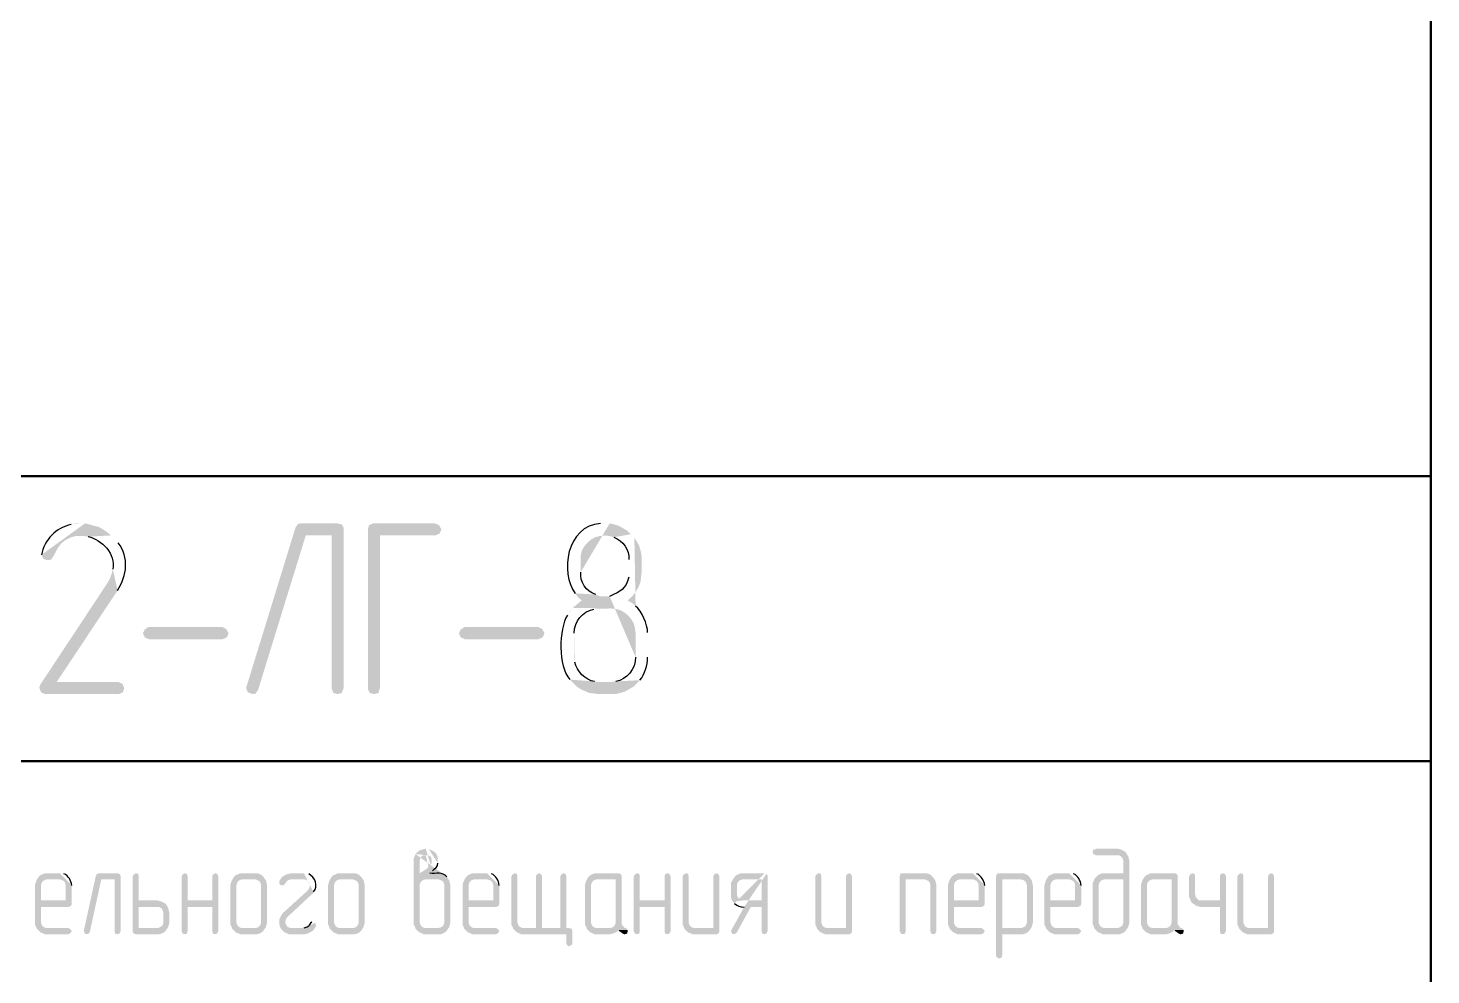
# Model space of a CAD drawing. Header units: millimetres. Extents: x -211 to 10565, y -2293 to 2244.
# Drawn here: x 4830.58 to 4879.81, y -330.02 to -296.81 of the extents above; entities that cross this region are included whole.
import ezdxf

# ---------------------------------------------------------------- set-up
doc = ezdxf.new("R2010")
doc.units = ezdxf.units.MM
doc.layers.add('PDF _Геометрия', color=7, linetype='Continuous')
doc.layers.add('PDF _Сплошная заливка', color=7, linetype='Continuous')

msp = doc.modelspace()

# ---------------------------------------------------------------- hatches: boundary and pattern name
at = {"layer": 'PDF _Сплошная заливка', "transparency": 33554559}
h = msp.add_hatch(color=256, dxfattribs=at)
h.paths.add_polyline_path([(4832.414, -314.18), (4832.266, -314.18), (4832.096, -314.222)], flags=0)
h.paths.add_polyline_path([(4831.059, -315.28), (4831.123, -315.428), (4831.271, -315.471), (4831.398, -315.449), (4831.462, -315.344), (4831.483, -315.322), (4831.567, -315.153), (4831.652, -315.005), (4831.758, -314.878), (4831.885, -314.772), (4832.096, -314.666), (4832.266, -314.624), (4832.435, -314.624), (4833.493, -314.603), (4833.366, -314.497), (4833.218, -314.391), (4833.07, -314.307), (4832.9, -314.264), (4832.752, -314.222), (4832.583, -314.18)], flags=0)
for points in [[(4841.449, -314.18), (4840.158, -314.18), (4840.053, -314.201), (4839.968, -314.328), (4838.254, -319.893), (4838.233, -319.957), (4838.296, -320.105), (4838.466, -320.168), (4838.571, -320.147), (4838.656, -320.02), (4840.328, -314.603), (4841.238, -314.603), (4841.661, -314.391), (4841.661, -314.349), (4841.597, -314.222)], [(4841.661, -314.391), (4841.238, -314.603), (4841.238, -319.978), (4841.301, -320.126), (4841.449, -320.168), (4841.597, -320.126), (4841.597, -320.105), (4841.661, -319.957)], [(4844.856, -314.18), (4842.698, -314.18), (4842.55, -314.243), (4842.507, -314.391), (4842.507, -319.978), (4842.571, -320.126), (4842.719, -320.168), (4842.888, -320.126), (4842.888, -320.105), (4842.93, -319.957), (4842.93, -314.603), (4844.877, -314.603), (4845.025, -314.539), (4845.089, -314.391), (4845.004, -314.243)], [(4837.408, -318.243), (4834.826, -318.243), (4834.678, -318.179), (4834.614, -318.031), (4834.678, -317.904), (4834.805, -317.819), (4837.408, -317.819), (4837.535, -317.883), (4837.619, -318.031), (4837.556, -318.179)], [(4848.496, -318.243), (4845.914, -318.243), (4845.766, -318.179), (4845.702, -318.031), (4845.766, -317.904), (4845.893, -317.819), (4848.496, -317.819), (4848.623, -317.883), (4848.707, -318.031), (4848.644, -318.179)], [(4868.789, -325.585), (4868.048, -325.585), (4868.048, -325.606), (4867.963, -325.628), (4867.942, -325.712), (4867.963, -325.776), (4868.048, -325.818), (4868.873, -325.818), (4868.958, -325.881), (4869, -325.945), (4869.021, -326.03), (4869.021, -326.453), (4868.281, -326.453), (4868.217, -326.474), (4868.133, -326.516), (4868.069, -326.58), (4868.006, -326.643), (4869.021, -326.664), (4869.021, -328.167), (4869, -328.251), (4868.958, -328.315), (4868.873, -328.357), (4868.789, -328.378), (4868.365, -328.378), (4868.006, -328.4), (4868.069, -328.463), (4868.133, -328.526), (4868.217, -328.548), (4868.281, -328.59), (4868.894, -328.59), (4868.958, -328.569), (4869.042, -328.526), (4869.106, -328.463), (4869.191, -328.336), (4869.233, -328.167), (4869.233, -326.03), (4869.191, -325.86), (4869.148, -325.797), (4869.106, -325.712), (4869.042, -325.67), (4868.958, -325.628), (4868.894, -325.606)], [(4830.911, -326.643), (4830.869, -326.728), (4830.848, -326.791), (4830.827, -326.876), (4830.827, -328.251), (4830.869, -328.336), (4830.89, -328.4), (4831.017, -328.526), (4831.081, -328.548), (4831.165, -328.59), (4832.012, -328.59), (4832.075, -328.548), (4832.118, -328.484), (4832.075, -328.421), (4832.012, -328.378), (4831.25, -328.378), (4831.165, -328.357), (4831.102, -328.315), (4831.059, -328.251), (4831.038, -328.167), (4831.038, -327.638), (4832.012, -327.638), (4832.033, -327.617), (4832.096, -327.595), (4832.118, -327.511), (4831.038, -327.405), (4831.038, -326.876), (4831.059, -326.791), (4831.102, -326.728), (4831.165, -326.686), (4831.25, -326.664), (4831.694, -326.664)], [(4833.726, -326.453), (4833.07, -326.453), (4833.006, -326.474), (4832.964, -326.537), (4832.541, -328.463), (4832.541, -328.484), (4832.583, -328.569), (4832.647, -328.59), (4832.71, -328.569), (4832.752, -328.505), (4833.154, -326.664), (4833.62, -326.664), (4833.831, -326.559), (4833.831, -326.537), (4833.789, -326.474)], [(4833.831, -326.559), (4833.62, -326.664), (4833.62, -328.484), (4833.641, -328.569), (4833.726, -328.59), (4833.789, -328.569), (4833.831, -328.484)], [(4834.361, -326.453), (4834.297, -326.495), (4834.255, -326.559), (4834.255, -328.505), (4834.297, -328.569), (4834.361, -328.59), (4835.186, -328.59), (4835.27, -328.569), (4835.355, -328.526), (4835.419, -328.463), (4835.461, -328.4), (4834.466, -328.378), (4834.466, -327.638), (4835.122, -327.638), (4835.461, -327.595), (4835.419, -327.532), (4835.355, -327.49), (4835.27, -327.447), (4835.207, -327.426), (4835.122, -327.405), (4834.466, -327.405), (4834.466, -326.559), (4834.445, -326.474)], [(4836.075, -326.453), (4836.011, -326.495), (4835.969, -326.559), (4835.969, -328.484), (4836.011, -328.569), (4836.075, -328.59), (4836.159, -328.569), (4836.18, -328.484), (4836.18, -327.638), (4837.048, -327.638), (4836.18, -327.405), (4836.18, -326.559), (4836.159, -326.474)], [(4837.154, -326.453), (4837.069, -326.495), (4837.048, -326.559), (4837.048, -327.405), (4836.18, -327.405), (4837.048, -327.638), (4837.048, -328.484), (4837.069, -328.569), (4837.154, -328.59), (4837.217, -328.569), (4837.259, -328.484), (4837.259, -326.559), (4837.217, -326.474)], [(4837.767, -326.643), (4837.725, -326.728), (4837.704, -326.791), (4837.683, -326.876), (4837.683, -328.251), (4837.725, -328.336), (4837.746, -328.4), (4838.106, -328.378), (4838.021, -328.357), (4837.958, -328.315), (4837.915, -328.251), (4837.894, -328.167), (4837.894, -326.876), (4837.915, -326.791), (4837.958, -326.728), (4838.021, -326.686), (4838.106, -326.664), (4838.55, -326.664)], [(4838.55, -326.453), (4838.021, -326.453), (4837.937, -326.495), (4837.873, -326.516), (4837.81, -326.58), (4837.767, -326.643), (4838.55, -326.664), (4838.614, -326.686), (4838.698, -326.728), (4838.741, -326.791), (4838.762, -326.876), (4838.762, -328.167), (4838.741, -328.251), (4838.698, -328.315), (4838.635, -328.357), (4838.55, -328.378), (4838.106, -328.378), (4837.746, -328.4), (4837.873, -328.526), (4837.937, -328.548), (4838.021, -328.59), (4838.614, -328.59), (4838.698, -328.569), (4838.783, -328.526), (4838.847, -328.463), (4838.931, -328.336), (4838.973, -328.167), (4838.973, -326.876), (4838.931, -326.707), (4838.847, -326.58), (4838.783, -326.516), (4838.698, -326.474), (4838.635, -326.453)], [(4839.439, -326.664), (4839.397, -326.728), (4839.397, -326.77), (4839.418, -326.855), (4839.502, -326.876), (4839.545, -326.876), (4839.608, -326.812), (4839.629, -326.77), (4839.693, -326.707), (4839.735, -326.686), (4839.82, -326.664), (4840.264, -326.664)], [(4841.195, -326.643), (4841.153, -326.728), (4841.132, -326.791), (4841.111, -326.876), (4841.111, -328.251), (4841.153, -328.336), (4841.174, -328.4), (4841.534, -328.378), (4841.449, -328.357), (4841.386, -328.315), (4841.343, -328.251), (4841.322, -328.167), (4841.322, -326.876), (4841.343, -326.791), (4841.386, -326.728), (4841.449, -326.686), (4841.534, -326.664), (4841.978, -326.664)], [(4841.978, -326.453), (4841.449, -326.453), (4841.365, -326.495), (4841.301, -326.516), (4841.238, -326.58), (4841.195, -326.643), (4841.978, -326.664), (4842.042, -326.686), (4842.126, -326.728), (4842.169, -326.791), (4842.19, -326.876), (4842.19, -328.167), (4842.169, -328.251), (4842.126, -328.315), (4842.063, -328.357), (4841.978, -328.378), (4841.534, -328.378), (4841.174, -328.4), (4841.301, -328.526), (4841.365, -328.548), (4841.449, -328.59), (4842.042, -328.59), (4842.126, -328.569), (4842.211, -328.526), (4842.275, -328.463), (4842.359, -328.336), (4842.401, -328.167), (4842.401, -326.876), (4842.359, -326.707), (4842.275, -326.58), (4842.211, -326.516), (4842.126, -326.474), (4842.063, -326.453)], [(4845.322, -326.643), (4844.962, -326.664), (4845.047, -326.686), (4845.131, -326.728), (4845.173, -326.791), (4845.195, -326.876), (4845.195, -328.167), (4845.173, -328.251), (4845.131, -328.315), (4845.047, -328.357), (4844.962, -328.378), (4844.539, -328.378), (4844.179, -328.4), (4844.306, -328.526), (4844.391, -328.548), (4844.454, -328.59), (4845.068, -328.59), (4845.131, -328.569), (4845.216, -328.526), (4845.279, -328.463), (4845.364, -328.336), (4845.406, -328.167), (4845.406, -326.876), (4845.364, -326.707)], [(4845.914, -326.643), (4845.872, -326.728), (4845.851, -326.791), (4845.829, -326.876), (4845.829, -328.251), (4845.872, -328.336), (4845.893, -328.4), (4846.02, -328.526), (4846.083, -328.548), (4846.168, -328.59), (4847.014, -328.59), (4847.078, -328.548), (4847.12, -328.484), (4847.078, -328.421), (4847.014, -328.378), (4846.253, -328.378), (4846.168, -328.357), (4846.105, -328.315), (4846.062, -328.251), (4846.041, -328.167), (4846.041, -327.638), (4847.014, -327.638), (4847.036, -327.617), (4847.099, -327.595), (4847.12, -327.511), (4846.041, -327.405), (4846.041, -326.876), (4846.062, -326.791), (4846.105, -326.728), (4846.168, -326.686), (4846.253, -326.664), (4846.697, -326.664)], [(4847.649, -326.453), (4847.586, -326.495), (4847.543, -326.559), (4847.543, -328.251), (4847.586, -328.336), (4847.607, -328.4), (4847.734, -328.526), (4847.797, -328.548), (4847.882, -328.59), (4849.469, -328.59), (4849.469, -328.907), (4849.511, -328.992), (4849.575, -329.013), (4849.659, -328.971), (4849.681, -328.907), (4849.681, -328.463), (4849.659, -328.4), (4849.575, -328.378), (4847.967, -328.378), (4847.882, -328.357), (4847.819, -328.315), (4847.776, -328.251), (4847.755, -328.167), (4847.755, -326.559), (4847.734, -326.474)], [(4848.517, -326.453), (4848.432, -326.495), (4848.411, -326.559), (4848.411, -328.378), (4847.967, -328.378), (4848.623, -328.378), (4848.623, -326.559), (4848.58, -326.474)], [(4849.363, -326.453), (4849.3, -326.495), (4849.257, -326.559), (4849.257, -328.378), (4848.623, -328.378), (4849.469, -328.378), (4849.469, -326.559), (4849.448, -326.474)], [(4850.21, -326.643), (4850.167, -326.728), (4850.146, -326.791), (4850.125, -326.876), (4850.125, -328.251), (4850.167, -328.336), (4850.189, -328.4), (4850.315, -328.526), (4850.379, -328.548), (4850.464, -328.59), (4851.014, -328.59), (4851.098, -328.569), (4851.162, -328.548), (4851.247, -328.505), (4851.31, -328.442), (4851.627, -328.442), (4851.564, -328.378), (4850.548, -328.378), (4850.464, -328.357), (4850.4, -328.315), (4850.358, -328.251), (4850.337, -328.167), (4850.337, -326.876), (4850.358, -326.791), (4850.4, -326.728), (4850.464, -326.686), (4850.548, -326.664), (4851.204, -326.664)], [(4851.31, -326.453), (4850.464, -326.453), (4850.379, -326.495), (4850.315, -326.516), (4850.252, -326.58), (4850.21, -326.643), (4851.204, -326.664), (4851.204, -328.167), (4851.183, -328.251), (4851.141, -328.315), (4851.077, -328.357), (4850.993, -328.378), (4850.548, -328.378), (4851.564, -328.378), (4851.5, -328.357), (4851.458, -328.294), (4851.416, -328.251), (4851.416, -326.537), (4851.373, -326.474)], [(4851.945, -326.453), (4851.881, -326.495), (4851.839, -326.559), (4851.839, -328.484), (4851.881, -328.569), (4851.945, -328.59), (4852.029, -328.569), (4852.051, -328.484), (4852.051, -327.638), (4852.918, -327.638), (4852.051, -327.405), (4852.051, -326.559), (4852.029, -326.474)], [(4853.024, -326.453), (4852.939, -326.495), (4852.918, -326.559), (4852.918, -327.405), (4852.051, -327.405), (4852.918, -327.638), (4852.918, -328.484), (4852.939, -328.569), (4853.024, -328.59), (4853.087, -328.569), (4853.13, -328.484), (4853.13, -326.559), (4853.087, -326.474)], [(4853.659, -326.453), (4853.595, -326.495), (4853.553, -326.559), (4853.553, -328.251), (4853.595, -328.336), (4853.616, -328.4), (4853.976, -328.378), (4853.892, -328.357), (4853.828, -328.315), (4853.786, -328.251), (4853.765, -328.167), (4853.765, -326.559), (4853.743, -326.474)], [(4854.738, -326.453), (4854.653, -326.495), (4854.632, -326.559), (4854.632, -328.378), (4853.976, -328.378), (4853.616, -328.4), (4853.743, -328.526), (4853.807, -328.548), (4853.892, -328.59), (4854.759, -328.59), (4854.823, -328.548), (4854.844, -328.484), (4854.844, -326.559), (4854.801, -326.474)], [(4855.33, -326.643), (4855.288, -326.728), (4855.246, -326.791), (4855.246, -327.278), (4855.267, -327.363), (4855.309, -327.447), (4855.669, -327.405), (4855.584, -327.405), (4855.521, -327.342), (4855.479, -327.278), (4855.457, -327.193), (4855.457, -326.876), (4855.479, -326.791), (4855.521, -326.728), (4855.584, -326.686), (4855.669, -326.664), (4856.325, -326.664)], [(4858.314, -326.453), (4858.251, -326.495), (4858.208, -326.559), (4858.208, -328.251), (4858.251, -328.336), (4858.272, -328.4), (4858.632, -328.378), (4858.547, -328.357), (4858.483, -328.315), (4858.441, -328.251), (4858.42, -328.167), (4858.42, -326.559), (4858.399, -326.474)], [(4859.393, -326.453), (4859.309, -326.495), (4859.287, -326.559), (4859.287, -328.378), (4858.632, -328.378), (4858.272, -328.4), (4858.399, -328.526), (4858.462, -328.548), (4858.547, -328.59), (4859.414, -328.59), (4859.478, -328.548), (4859.499, -328.484), (4859.499, -326.559), (4859.457, -326.474)], [(4862.038, -326.453), (4861.255, -326.453), (4861.192, -326.474), (4861.171, -326.559), (4861.171, -328.484), (4861.213, -328.569), (4861.277, -328.59), (4861.361, -328.569), (4861.382, -328.484), (4861.382, -326.664), (4862.038, -326.664), (4862.377, -326.643), (4862.335, -326.58), (4862.271, -326.516), (4862.186, -326.474), (4862.123, -326.453)], [(4862.377, -326.643), (4862.038, -326.664), (4862.102, -326.686), (4862.186, -326.728), (4862.229, -326.791), (4862.25, -326.876), (4862.25, -328.484), (4862.271, -328.569), (4862.356, -328.59), (4862.419, -328.569), (4862.462, -328.484), (4862.462, -326.876), (4862.419, -326.707)], [(4862.948, -326.643), (4862.906, -326.728), (4862.885, -326.791), (4862.864, -326.876), (4862.864, -328.251), (4862.906, -328.336), (4862.927, -328.4), (4863.054, -328.526), (4863.118, -328.548), (4863.202, -328.59), (4864.049, -328.59), (4864.112, -328.548), (4864.154, -328.484), (4864.112, -328.421), (4864.049, -328.378), (4863.287, -328.378), (4863.202, -328.357), (4863.139, -328.315), (4863.096, -328.251), (4863.075, -328.167), (4863.075, -327.638), (4864.049, -327.638), (4864.07, -327.617), (4864.133, -327.595), (4864.154, -327.511), (4863.075, -327.405), (4863.075, -326.876), (4863.096, -326.791), (4863.139, -326.728), (4863.202, -326.686), (4863.287, -326.664), (4863.731, -326.664)], [(4865.424, -326.453), (4864.641, -326.453), (4864.578, -326.474), (4864.556, -326.559), (4864.556, -329.352), (4864.599, -329.415), (4864.662, -329.436), (4864.747, -329.415), (4864.768, -329.331), (4864.768, -328.59), (4865.509, -328.59), (4865.572, -328.569), (4865.657, -328.526), (4865.72, -328.463), (4865.763, -328.4), (4864.768, -328.378), (4864.768, -326.664), (4865.424, -326.664), (4865.763, -326.643), (4865.72, -326.58), (4865.657, -326.516), (4865.572, -326.474), (4865.509, -326.453)], [(4865.763, -326.643), (4865.424, -326.664), (4865.487, -326.686), (4865.572, -326.728), (4865.614, -326.791), (4865.636, -326.876), (4865.636, -328.167), (4865.614, -328.251), (4865.572, -328.315), (4865.487, -328.357), (4865.424, -328.378), (4864.768, -328.378), (4865.763, -328.4), (4865.805, -328.336), (4865.847, -328.167), (4865.847, -326.876), (4865.805, -326.707)], [(4866.334, -326.643), (4866.292, -326.728), (4866.27, -326.791), (4866.249, -326.876), (4866.249, -328.251), (4866.292, -328.336), (4866.313, -328.4), (4866.44, -328.526), (4866.503, -328.548), (4866.588, -328.59), (4867.434, -328.59), (4867.498, -328.548), (4867.54, -328.484), (4867.498, -328.421), (4867.434, -328.378), (4866.672, -328.378), (4866.588, -328.357), (4866.524, -328.315), (4866.482, -328.251), (4866.461, -328.167), (4866.461, -327.638), (4867.434, -327.638), (4867.455, -327.617), (4867.519, -327.595), (4867.54, -327.511), (4866.461, -327.405), (4866.461, -326.876), (4866.482, -326.791), (4866.524, -326.728), (4866.588, -326.686), (4866.672, -326.664), (4867.117, -326.664)], [(4868.006, -326.643), (4867.984, -326.707), (4867.942, -326.791), (4867.942, -328.251), (4867.984, -328.315), (4868.006, -328.4), (4868.365, -328.378), (4868.281, -328.357), (4868.217, -328.315), (4868.175, -328.251), (4868.154, -328.167), (4868.154, -326.876), (4868.175, -326.791), (4868.217, -326.728), (4868.281, -326.686), (4868.365, -326.664), (4869.021, -326.664)], [(4869.72, -326.643), (4869.677, -326.728), (4869.656, -326.791), (4869.635, -326.876), (4869.635, -328.251), (4869.677, -328.336), (4869.698, -328.4), (4869.825, -328.526), (4869.889, -328.548), (4869.974, -328.59), (4870.524, -328.59), (4870.608, -328.569), (4870.672, -328.548), (4870.756, -328.505), (4870.82, -328.442), (4871.137, -328.442), (4871.074, -328.378), (4870.058, -328.378), (4869.974, -328.357), (4869.91, -328.315), (4869.868, -328.251), (4869.847, -328.167), (4869.847, -326.876), (4869.868, -326.791), (4869.91, -326.728), (4869.974, -326.686), (4870.058, -326.664), (4870.714, -326.664)], [(4870.82, -326.453), (4869.974, -326.453), (4869.889, -326.495), (4869.825, -326.516), (4869.762, -326.58), (4869.72, -326.643), (4870.714, -326.664), (4870.714, -328.167), (4870.693, -328.251), (4870.651, -328.315), (4870.587, -328.357), (4870.503, -328.378), (4870.058, -328.378), (4871.074, -328.378), (4871.01, -328.357), (4870.968, -328.294), (4870.926, -328.251), (4870.926, -326.537), (4870.883, -326.474)], [(4871.434, -326.453), (4871.37, -326.495), (4871.328, -326.559), (4871.328, -327.278), (4871.37, -327.363), (4871.391, -327.447), (4871.751, -327.405), (4871.666, -327.405), (4871.603, -327.342), (4871.561, -327.278), (4871.539, -327.193), (4871.539, -326.559), (4871.518, -326.474)], [(4872.513, -326.453), (4872.428, -326.495), (4872.407, -326.559), (4872.407, -327.405), (4871.751, -327.405), (4871.391, -327.447), (4871.455, -327.511), (4871.582, -327.595), (4871.666, -327.617), (4871.751, -327.638), (4872.407, -327.638), (4872.407, -328.484), (4872.428, -328.569), (4872.513, -328.59), (4872.576, -328.569), (4872.619, -328.484), (4872.619, -326.559), (4872.576, -326.474)], [(4873.126, -326.453), (4873.063, -326.495), (4873.021, -326.559), (4873.021, -328.251), (4873.063, -328.336), (4873.084, -328.4), (4873.444, -328.378), (4873.359, -328.357), (4873.296, -328.315), (4873.253, -328.251), (4873.232, -328.167), (4873.232, -326.559), (4873.211, -326.474)], [(4874.206, -326.453), (4874.121, -326.495), (4874.1, -326.559), (4874.1, -328.378), (4873.444, -328.378), (4873.084, -328.4), (4873.211, -328.526), (4873.275, -328.548), (4873.359, -328.59), (4874.227, -328.59), (4874.29, -328.548), (4874.311, -328.484), (4874.311, -326.559), (4874.269, -326.474)], [(4835.461, -327.595), (4835.122, -327.638), (4835.186, -327.638), (4835.27, -327.68), (4835.313, -327.765), (4835.334, -327.849), (4835.334, -328.167), (4835.313, -328.251), (4835.27, -328.315), (4835.186, -328.357), (4835.122, -328.378), (4834.466, -328.378), (4835.461, -328.4), (4835.503, -328.336), (4835.545, -328.167), (4835.545, -327.849), (4835.503, -327.68)], [(4855.711, -327.638), (4855.267, -328.442), (4855.246, -328.484), (4855.288, -328.569), (4855.352, -328.59), (4855.415, -328.569), (4855.457, -328.526), (4855.944, -327.638), (4856.325, -327.638)], [(4851.627, -328.442), (4851.31, -328.442), (4851.331, -328.484), (4851.395, -328.526), (4851.416, -328.548), (4851.5, -328.59), (4851.522, -328.59), (4851.606, -328.569), (4851.627, -328.484)], [(4871.137, -328.442), (4870.82, -328.442), (4870.841, -328.484), (4870.905, -328.526), (4870.926, -328.548), (4871.01, -328.59), (4871.032, -328.59), (4871.116, -328.569), (4871.137, -328.484)]]:
    msp.add_hatch(color=256, dxfattribs=at).paths.add_polyline_path(points)
h = msp.add_hatch(color=256, dxfattribs=at)
h.paths.add_polyline_path([(4851.733, -314.561), (4850.823, -314.603), (4850.993, -314.624), (4851.141, -314.666)], flags=0)
h.paths.add_polyline_path([(4851.67, -315.449), (4851.67, -316.063)], flags=0)
h.paths.add_polyline_path([(4850.993, -316.74), (4850.823, -316.74), (4849.892, -316.782), (4850.019, -316.888), (4849.977, -316.909), (4849.85, -317.015), (4849.702, -317.142), (4851.035, -317.163), (4851.204, -317.184), (4851.373, -317.227), (4851.522, -317.311), (4851.649, -317.417), (4851.754, -317.544), (4851.839, -317.692), (4851.881, -317.862), (4851.903, -318.031), (4851.903, -318.877)], flags=0)
h.paths.add_polyline_path([(4851.204, -319.724), (4851.035, -319.745), (4850.612, -319.745), (4851.945, -319.787), (4852.051, -319.681)], flags=0)
h.paths.add_polyline_path([(4852.326, -318.877), (4852.326, -318.01)], flags=0)
h.paths.add_polyline_path([(4851.903, -317.079), (4851.776, -316.973), (4851.627, -316.888), (4851.797, -316.719), (4851.903, -316.592), (4851.987, -316.444), (4852.008, -316.402), (4852.072, -316.253), (4852.093, -316.084), (4852.114, -315.894), (4852.114, -315.322), (4852.093, -315.195), (4852.029, -314.963), (4851.945, -314.815), (4851.86, -314.688)], flags=0)
h = msp.add_hatch(color=256, dxfattribs=at)
h.paths.add_polyline_path([(4850.823, -314.18), (4850.675, -314.18)], flags=0)
h.paths.add_polyline_path([(4849.786, -316.634), (4849.892, -316.782), (4850.823, -316.74), (4850.654, -316.74), (4850.506, -316.677)], flags=0)
h.paths.add_polyline_path([(4849.977, -315.894), (4849.977, -315.301), (4850.019, -315.132), (4850.104, -314.984), (4850.21, -314.857), (4850.337, -314.751), (4850.485, -314.666), (4850.654, -314.624), (4850.823, -314.603), (4851.733, -314.561), (4851.606, -314.434), (4851.31, -314.264), (4851.162, -314.222), (4850.993, -314.18)], flags=0)
h = msp.add_hatch(color=256, dxfattribs=at)
h.paths.add_polyline_path([(4833.493, -314.603), (4832.435, -314.624), (4832.52, -314.624), (4832.689, -314.645)], flags=0)
h.paths.add_polyline_path([(4833.556, -315.788), (4833.514, -315.957), (4833.451, -316.126), (4833.366, -316.275), (4831.017, -319.83), (4830.975, -319.935), (4831.038, -320.105), (4831.186, -320.168), (4833.768, -320.168), (4833.916, -320.105), (4833.958, -319.957), (4833.895, -319.808), (4833.747, -319.745), (4831.588, -319.745), (4833.726, -316.529)], flags=0)
h.paths.add_polyline_path([(4833.747, -314.857), (4833.641, -314.73)], flags=0)
h = msp.add_hatch(color=256, dxfattribs=at)
h.paths.add_polyline_path([(4849.702, -317.142), (4849.596, -317.269), (4849.511, -317.396)], flags=0)
h.paths.add_polyline_path([(4849.596, -319.66), (4849.829, -319.893), (4849.977, -319.999), (4850.273, -320.126), (4850.442, -320.147), (4850.612, -320.168), (4851.204, -320.168), (4851.373, -320.126), (4851.522, -320.083), (4851.818, -319.914), (4851.945, -319.787), (4850.612, -319.745), (4850.464, -319.724)], flags=0)
h.paths.add_polyline_path([(4849.765, -319.047), (4849.744, -318.877), (4849.744, -318.031)], flags=0)
h.paths.add_polyline_path([(4850.442, -317.184), (4850.612, -317.163), (4851.035, -317.163)], flags=0)
h = msp.add_hatch(color=256, dxfattribs=at)
h.paths.add_polyline_path([(4844.179, -325.776), (4844.158, -325.839), (4844.115, -325.924), (4844.115, -328.251), (4844.158, -328.315), (4844.179, -328.4), (4844.539, -328.378), (4844.454, -328.357), (4844.391, -328.315), (4844.348, -328.251), (4844.327, -328.167), (4844.327, -326.876), (4844.348, -326.791), (4844.391, -326.728), (4844.454, -326.686), (4844.539, -326.664), (4844.962, -326.664), (4845.322, -326.643), (4845.279, -326.58)], flags=0)
h.paths.add_polyline_path([(4844.687, -326.453), (4844.327, -326.453), (4844.327, -326.008), (4844.348, -325.924), (4844.391, -325.86), (4844.454, -325.818), (4844.539, -325.818)], flags=0)
h = msp.add_hatch(color=256, dxfattribs=at)
h.paths.add_polyline_path([(4844.539, -325.585), (4844.475, -325.606), (4844.391, -325.628), (4844.327, -325.649), (4844.242, -325.712), (4844.179, -325.776), (4844.539, -325.818), (4844.623, -325.818), (4844.687, -325.86), (4844.708, -325.86), (4844.75, -325.945), (4844.75, -326.093), (4844.708, -326.157), (4844.56, -326.305), (4844.496, -326.347), (4844.327, -326.453), (4844.687, -326.453), (4844.771, -326.368)], flags=0)
h.paths.add_polyline_path([(4844.962, -326.093), (4844.962, -325.903), (4844.941, -325.839), (4844.898, -325.754), (4844.835, -325.691), (4844.708, -325.628), (4844.644, -325.606)], flags=0)
h = msp.add_hatch(color=256, dxfattribs=at)
h.paths.add_polyline_path([(4831.694, -326.453), (4831.165, -326.453), (4831.081, -326.495), (4831.017, -326.516), (4830.954, -326.58), (4830.911, -326.643), (4831.694, -326.664), (4831.758, -326.686), (4831.842, -326.728), (4831.885, -326.791), (4831.906, -326.876), (4831.906, -327.405), (4831.038, -327.405), (4832.118, -327.511), (4832.118, -326.876)], flags=0)
h.paths.add_polyline_path([(4831.842, -326.474), (4831.779, -326.453)], flags=0)
h = msp.add_hatch(color=256, dxfattribs=at)
h.paths.add_polyline_path([(4840.264, -326.453), (4839.799, -326.453), (4839.735, -326.474), (4839.651, -326.495), (4839.566, -326.537), (4839.481, -326.601), (4839.439, -326.664), (4840.264, -326.664), (4840.349, -326.686), (4840.412, -326.728), (4840.455, -326.791), (4840.476, -326.876), (4840.455, -326.961), (4840.412, -327.045), (4839.524, -327.849), (4839.481, -327.913), (4839.397, -328.082), (4839.397, -328.23), (4839.418, -328.315), (4839.46, -328.4), (4839.587, -328.526), (4839.651, -328.548), (4839.735, -328.59), (4840.307, -328.59), (4840.391, -328.569), (4840.518, -328.505), (4840.603, -328.442), (4840.645, -328.378), (4839.82, -328.378), (4839.735, -328.357), (4839.672, -328.315), (4839.629, -328.23), (4839.608, -328.167), (4839.629, -328.082), (4839.672, -327.997), (4840.539, -327.193), (4840.561, -327.193), (4840.603, -327.109)], flags=0)
h.paths.add_polyline_path([(4840.434, -326.474), (4840.349, -326.453)], flags=0)
h = msp.add_hatch(color=256, dxfattribs=at)
h.paths.add_polyline_path([(4846.697, -326.453), (4846.168, -326.453), (4846.083, -326.495), (4846.02, -326.516), (4845.956, -326.58), (4845.914, -326.643), (4846.697, -326.664), (4846.761, -326.686), (4846.845, -326.728), (4846.887, -326.791), (4846.909, -326.876), (4846.909, -327.405), (4846.041, -327.405), (4847.12, -327.511), (4847.12, -326.876)], flags=0)
h.paths.add_polyline_path([(4846.845, -326.474), (4846.782, -326.453)], flags=0)
h = msp.add_hatch(color=256, dxfattribs=at)
h.paths.add_polyline_path([(4856.431, -326.453), (4855.584, -326.453), (4855.5, -326.495), (4855.436, -326.516), (4855.373, -326.58), (4855.33, -326.643), (4856.325, -326.664), (4856.325, -327.405), (4855.669, -327.405), (4855.309, -327.447), (4855.373, -327.511)], flags=0)
h.paths.add_polyline_path([(4855.711, -327.638), (4856.325, -327.638), (4856.325, -328.484), (4856.346, -328.569), (4856.431, -328.59), (4856.494, -328.569), (4856.537, -328.484), (4856.537, -326.537), (4856.494, -326.474)], flags=0)
h = msp.add_hatch(color=256, dxfattribs=at)
h.paths.add_polyline_path([(4863.731, -326.453), (4863.202, -326.453), (4863.118, -326.495), (4863.054, -326.516), (4862.991, -326.58), (4862.948, -326.643), (4863.731, -326.664), (4863.795, -326.686), (4863.879, -326.728), (4863.922, -326.791), (4863.943, -326.876), (4863.943, -327.405), (4863.075, -327.405), (4864.154, -327.511), (4864.154, -326.876)], flags=0)
h.paths.add_polyline_path([(4863.879, -326.474), (4863.816, -326.453)], flags=0)
h = msp.add_hatch(color=256, dxfattribs=at)
h.paths.add_polyline_path([(4867.117, -326.453), (4866.588, -326.453), (4866.503, -326.495), (4866.44, -326.516), (4866.376, -326.58), (4866.334, -326.643), (4867.117, -326.664), (4867.18, -326.686), (4867.265, -326.728), (4867.307, -326.791), (4867.328, -326.876), (4867.328, -327.405), (4866.461, -327.405), (4867.54, -327.511), (4867.54, -326.876)], flags=0)
h.paths.add_polyline_path([(4867.265, -326.474), (4867.201, -326.453)], flags=0)
h = msp.add_hatch(color=256, dxfattribs=at)
h.paths.add_polyline_path([(4840.582, -328.167), (4840.539, -328.167)], flags=0)
h.paths.add_polyline_path([(4840.264, -328.378), (4839.82, -328.378), (4840.645, -328.378), (4840.687, -328.315), (4840.687, -328.273), (4840.666, -328.188)], flags=0)

# ---------------------------------------------------------------- linework, layer by layer
at = {"layer": 'PDF _Геометрия', "lineweight": 50}
for points in [[(4484.748, -367.504), (4484.748, -80.59), (4879.813, -80.59), (4879.813, -367.504)], [(4694.871, -367.504), (4694.871, -312.529), (4879.813, -312.529), (4879.813, -367.504)]]:
    msp.add_lwpolyline(points, close=True, dxfattribs=at)
msp.add_lwpolyline([(4759.855, -322.517), (4879.813, -322.517)], dxfattribs=at)
at = {"layer": 'PDF _Геометрия', "lineweight": 25}
for points in [[(4832.096, -314.222), (4831.575, -314.314), (4831.141, -314.768), (4831.059, -315.28)], [(4850.675, -314.18), (4849.485, -314.265), (4849.235, -315.915), (4849.786, -316.634)], [(4832.689, -314.645), (4833.18, -314.742), (4833.67, -315.261), (4833.556, -315.788)], [(4833.726, -316.529), (4834.06, -315.975), (4834.131, -315.412), (4833.747, -314.857)], [(4851.141, -314.666), (4851.45, -314.793), (4851.699, -315.107), (4851.67, -315.449)], [(4850.506, -316.677), (4850.17, -316.593), (4849.944, -316.208), (4849.977, -315.894)], [(4851.67, -316.063), (4851.545, -316.496), (4851.397, -316.553), (4850.993, -316.74)], [(4849.511, -317.396), (4849.206, -317.889), (4849.181, -319.193), (4849.596, -319.66)], [(4849.744, -318.031), (4849.773, -317.594), (4850.01, -317.29), (4850.442, -317.184)], [(4852.326, -318.01), (4852.325, -317.731), (4852.122, -317.247), (4851.903, -317.079)], [(4851.903, -318.877), (4851.905, -319.286), (4851.602, -319.666), (4851.204, -319.724)], [(4852.051, -319.681), (4852.24, -319.456), (4852.317, -319.166), (4852.326, -318.877)], [(4850.464, -319.724), (4850.127, -319.687), (4849.847, -319.362), (4849.765, -319.047)], [(4845.279, -326.58), (4845.127, -326.38), (4844.898, -326.48), (4844.687, -326.453)], [(4844.771, -326.368), (4844.848, -326.294), (4844.981, -326.219), (4844.962, -326.093)], [(4832.118, -326.876), (4832.092, -326.713), (4832.009, -326.533), (4831.842, -326.474)], [(4840.603, -327.109), (4840.772, -326.895), (4840.657, -326.594), (4840.434, -326.474)], [(4847.12, -326.876), (4847.095, -326.713), (4847.011, -326.533), (4846.845, -326.474)], [(4864.154, -326.876), (4864.129, -326.713), (4864.045, -326.533), (4863.879, -326.474)], [(4867.54, -326.876), (4867.515, -326.713), (4867.431, -326.533), (4867.265, -326.474)], [(4855.373, -327.511), (4855.486, -327.598), (4855.565, -327.629), (4855.711, -327.638)], [(4840.539, -328.167), (4840.405, -328.287), (4840.483, -328.326), (4840.264, -328.378)]]:
    msp.add_open_spline(points, degree=3, dxfattribs=at)

doc.saveas('drawing.dxf')
